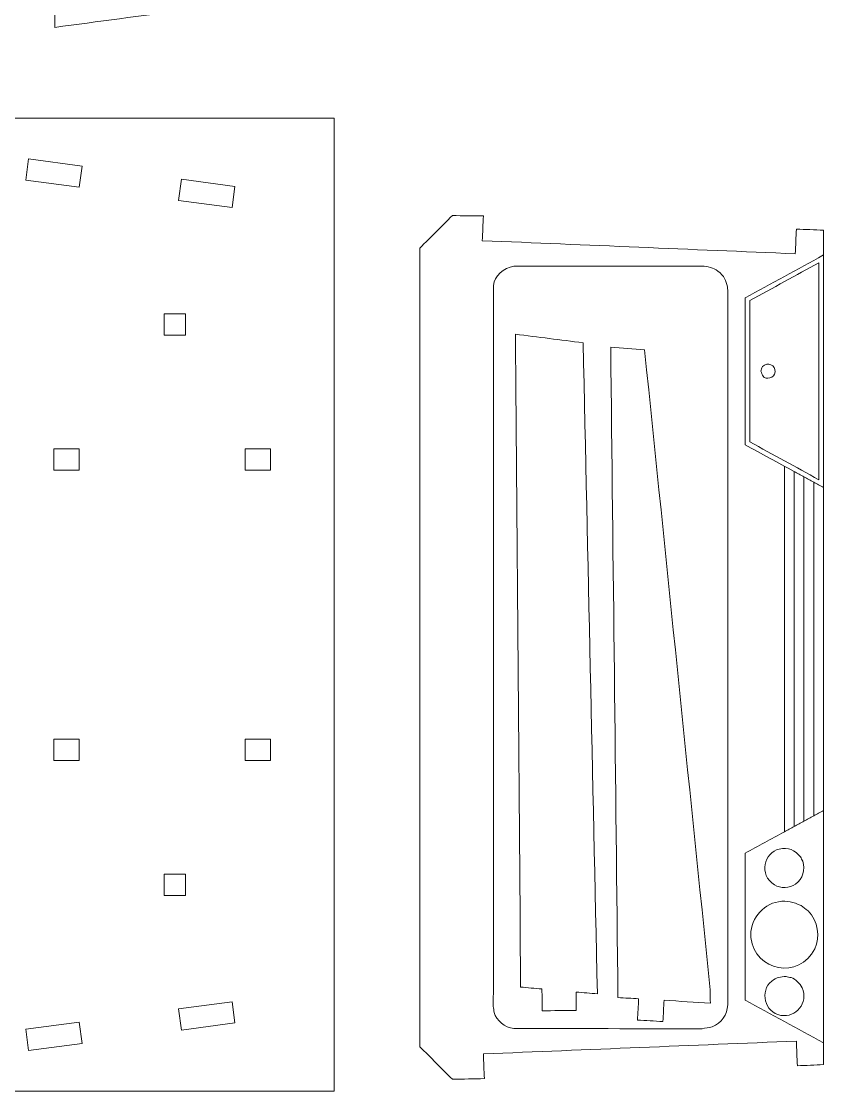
# Model space of a CAD drawing. Header units: centimetres. Extents: x -34.7 to 34.7, y -39.5 to 39.5.
# Drawn here: x 11.65 to 23.16, y -17.92 to -2.88 of the extents above; entities that cross this region are included whole.
import ezdxf

# ---------------------------------------------------------------- set-up
doc = ezdxf.new("R2010")
doc.units = ezdxf.units.CM
doc.header["$MEASUREMENT"] = 0
doc.layers.add('Camada 1', color=7, linetype='Continuous')

msp = doc.modelspace()

# ---------------------------------------------------------------- linework, layer by layer
at = {"layer": 'Camada 1', "color": 5, "lineweight": 9}
msp.add_open_spline([(-34.66849, -39.45036), (-34.66849, -39.45036), (-34.66849, 39.45036), (-34.66849, 39.45036), (-34.66849, 39.45036), (-34.66849, 39.45036), (34.66849, 39.45036), (34.66849, 39.45036), (34.66849, 39.45036), (34.66849, 39.45036), (34.66849, -39.45036), (34.66849, -39.45036), (34.66849, -39.45036), (34.66849, -39.45036), (-34.66849, -39.45036), (-34.66849, -39.45036)], degree=3, knots=[0, 0, 0, 0, 0.2, 0.2, 0.2, 0.2, 0.4, 0.4, 0.4, 0.4, 0.6, 0.6, 0.6, 0.6, 1, 1, 1, 1], dxfattribs=at)
at = {"layer": 'Camada 1', "color": 3, "lineweight": 9}
for points, knots in [([(21.16387, 7.37902), (20.87255, 7.41777), (20.58119, 7.45653), (20.28987, 7.49527), (20.28987, 7.49527), (20.27665, 7.39614), (20.26341, 7.297), (20.25019, 7.19787), (20.25019, 7.19787), (20.15105, 7.21109), (20.05192, 7.22433), (19.95276, 7.23755), (19.95276, 7.23755), (19.96602, 7.33668), (19.97924, 7.43582), (19.99247, 7.53495), (19.99247, 7.53495), (18.68021, 7.71004), (17.36793, 7.88512), (16.05567, 8.06021), (16.05567, 8.06021), (16.04245, 7.96108), (16.02922, 7.86195), (16.01601, 7.76283), (16.01601, 7.76283), (15.91688, 7.77605), (15.81774, 7.78928), (15.71861, 7.8025), (15.71861, 7.8025), (15.73184, 7.90163), (15.74507, 8.00077), (15.75829, 8.09989), (15.75829, 8.09989), (14.54604, 8.26164), (13.33379, 8.42339), (12.12152, 8.58513), (12.12152, 8.58513), (12.12152, 7.69784), (12.12152, 6.81055), (12.12152, 5.92325), (12.12152, 5.92325), (12.02152, 5.92325), (11.92152, 5.92325), (11.8215, 5.92325), (11.8215, 5.92325), (11.8215, 5.82325), (11.8215, 5.72323), (11.8215, 5.6232), (11.8215, 5.6232), (11.92152, 5.6232), (12.02152, 5.6232), (12.12152, 5.6232), (12.12152, 5.6232), (12.12152, 4.73592), (12.12152, 3.84864), (12.12152, 2.96135), (12.12152, 2.96135), (12.02152, 2.96135), (11.92152, 2.96135), (11.8215, 2.96135), (11.8215, 2.96135), (11.8215, 2.86133), (11.8215, 2.76133), (11.8215, 2.66132), (11.8215, 2.66132), (11.92152, 2.66132), (12.02152, 2.66132), (12.12152, 2.66132), (12.12152, 2.66132), (12.12152, 1.77402), (12.12152, 0.88672), (12.12152, -0.00058), (12.12152, -0.00058), (12.02152, -0.00058), (11.92152, -0.00058), (11.8215, -0.00058), (11.8215, -0.00058), (11.8215, -0.1006), (11.8215, -0.20059), (11.8215, -0.3006), (11.8215, -0.3006), (11.92152, -0.3006), (12.02152, -0.3006), (12.12152, -0.3006), (12.12152, -0.3006), (12.12152, -1.18789), (12.12152, -2.07519), (12.12152, -2.96247), (12.12152, -2.96247), (13.33379, -2.80073), (14.54604, -2.63898), (15.75829, -2.47723), (15.75829, -2.47723), (15.74507, -2.3781), (15.73184, -2.27898), (15.71861, -2.17985), (15.71861, -2.17985), (15.81774, -2.16661), (15.91688, -2.1534), (16.01601, -2.14016), (16.01601, -2.14016), (16.02922, -2.2393), (16.04245, -2.33843), (16.05567, -2.43757), (16.05567, -2.43757), (17.36793, -2.26246), (18.68021, -2.08738), (19.99247, -1.91228), (19.99247, -1.91228), (19.97924, -1.81315), (19.96602, -1.71402), (19.95276, -1.61489), (19.95276, -1.61489), (20.05192, -1.60166), (20.15105, -1.58844), (20.25019, -1.5752), (20.25019, -1.5752), (20.26341, -1.67434), (20.27665, -1.77348), (20.28987, -1.8726), (20.28987, -1.8726), (20.58119, -1.83379), (20.87255, -1.79498), (21.16387, -1.75616), (21.16387, -1.75616), (21.16387, -0.42998), (21.16387, 0.89619), (21.16387, 2.22237), (21.16387, 2.22237), (21.06426, 2.22237), (20.96465, 2.22237), (20.86503, 2.22237), (20.86503, 2.22237), (20.86503, 2.62083), (20.86503, 3.01932), (20.86503, 3.41778), (20.86503, 3.41778), (20.96465, 3.41778), (21.06426, 3.41778), (21.16387, 3.41778), (21.16387, 3.41778), (21.16387, 4.7382), (21.16387, 6.05861), (21.16387, 7.37902)], [0, 0, 0, 0, 0.02702703, 0.02702703, 0.02702703, 0.02702703, 0.05405405, 0.05405405, 0.05405405, 0.05405405, 0.08108108, 0.08108108, 0.08108108, 0.08108108, 0.10810811, 0.10810811, 0.10810811, 0.10810811, 0.13513514, 0.13513514, 0.13513514, 0.13513514, 0.16216216, 0.16216216, 0.16216216, 0.16216216, 0.18918919, 0.18918919, 0.18918919, 0.18918919, 0.21621622, 0.21621622, 0.21621622, 0.21621622, 0.24324324, 0.24324324, 0.24324324, 0.24324324, 0.27027027, 0.27027027, 0.27027027, 0.27027027, 0.2972973, 0.2972973, 0.2972973, 0.2972973, 0.32432432, 0.32432432, 0.32432432, 0.32432432, 0.35135135, 0.35135135, 0.35135135, 0.35135135, 0.37837838, 0.37837838, 0.37837838, 0.37837838, 0.40540541, 0.40540541, 0.40540541, 0.40540541, 0.43243243, 0.43243243, 0.43243243, 0.43243243, 0.45945946, 0.45945946, 0.45945946, 0.45945946, 0.48648649, 0.48648649, 0.48648649, 0.48648649, 0.51351351, 0.51351351, 0.51351351, 0.51351351, 0.54054054, 0.54054054, 0.54054054, 0.54054054, 0.56756757, 0.56756757, 0.56756757, 0.56756757, 0.59459459, 0.59459459, 0.59459459, 0.59459459, 0.62162162, 0.62162162, 0.62162162, 0.62162162, 0.64864865, 0.64864865, 0.64864865, 0.64864865, 0.67567568, 0.67567568, 0.67567568, 0.67567568, 0.7027027, 0.7027027, 0.7027027, 0.7027027, 0.72972973, 0.72972973, 0.72972973, 0.72972973, 0.75675676, 0.75675676, 0.75675676, 0.75675676, 0.78378378, 0.78378378, 0.78378378, 0.78378378, 0.81081081, 0.81081081, 0.81081081, 0.81081081, 0.83783784, 0.83783784, 0.83783784, 0.83783784, 0.86486486, 0.86486486, 0.86486486, 0.86486486, 0.89189189, 0.89189189, 0.89189189, 0.89189189, 0.91891892, 0.91891892, 0.91891892, 0.91891892, 0.94594595, 0.94594595, 0.94594595, 0.94594595, 1, 1, 1, 1]), ([(1.53194, -4.53366), (1.53194, -4.53366), (1.53194, -4.2348), (1.53194, -4.2348), (1.53194, -4.2348), (1.53194, -4.2348), (0.96665, -4.2348), (0.96665, -4.2348), (0.96665, -4.2348), (0.96665, -4.2348), (0.73871, -4.58935), (0.73871, -4.58935), (0.73871, -4.58935), (0.73871, -4.58935), (0.99011, -4.75097), (0.99011, -4.75097), (0.99011, -4.75097), (0.99011, -4.75097), (0.73152, -5.1532), (0.73152, -5.1532), (0.73152, -5.1532), (0.73152, -5.1532), (0.48013, -4.99158), (0.48013, -4.99158), (0.48013, -4.99158), (0.48013, -4.99158), (0.29302, -5.28265), (0.29302, -5.28265), (0.29302, -5.28265), (0.29302, -5.28265), (0.29302, -6.97904), (0.29302, -6.97904), (0.29302, -6.97904), (0.29302, -6.97904), (0.59187, -6.97904), (0.59187, -6.97904), (0.59187, -6.97904), (0.59187, -6.97904), (0.59187, -8.66014), (0.59187, -8.66014), (0.59187, -8.66014), (0.59187, -8.66014), (0.29301, -8.66014), (0.29301, -8.66014), (0.29301, -8.66014), (0.29301, -8.66014), (0.29301, -10.90953), (0.29301, -10.90953), (0.29301, -10.90953), (0.29301, -10.90953), (0.59187, -10.90953), (0.59187, -10.90953), (0.59187, -10.90953), (0.59187, -10.90953), (0.59187, -11.20957), (0.59187, -11.20957), (0.59187, -11.20957), (0.59187, -11.20957), (0.29301, -11.20957), (0.29301, -11.20957), (0.29301, -11.20957), (0.29301, -11.20957), (0.29301, -13.45895), (0.29301, -13.45895), (0.29301, -13.45895), (0.29301, -13.45895), (0.59187, -13.45895), (0.59187, -13.45895), (0.59187, -13.45895), (0.59187, -13.45895), (0.59187, -15.13889), (0.59187, -15.13889), (0.59187, -15.13889), (0.59187, -15.13889), (0.293, -15.13889), (0.293, -15.13889), (0.293, -15.13889), (0.293, -15.13889), (0.29299, -16.83605), (0.29299, -16.83605), (0.29299, -16.83605), (0.29299, -16.83605), (0.48015, -17.12712), (0.48015, -17.12712), (0.48015, -17.12712), (0.48015, -17.12712), (0.73154, -16.96551), (0.73154, -16.96551), (0.73154, -16.96551), (0.73154, -16.96551), (0.9901, -17.36774), (0.9901, -17.36774), (0.9901, -17.36774), (0.9901, -17.36774), (0.73871, -17.52936), (0.73871, -17.52936), (0.73871, -17.52936), (0.73871, -17.52936), (0.9668, -17.88415), (0.9668, -17.88415), (0.9668, -17.88415), (0.9668, -17.88415), (1.53194, -17.88416), (1.53194, -17.88416), (1.53194, -17.88416), (1.53194, -17.88416), (1.53194, -17.58529), (1.53194, -17.58529), (1.53194, -17.58529), (1.53194, -17.58529), (2.61646, -17.58529), (2.61646, -17.58529), (2.61646, -17.58529), (2.61646, -17.58529), (2.61646, -17.88416), (2.61646, -17.88416), (2.61646, -17.88416), (2.61646, -17.88416), (5.11494, -17.88416), (5.11494, -17.88416), (5.11494, -17.88416), (5.11494, -17.88416), (5.11494, -17.58529), (5.11494, -17.58529), (5.11494, -17.58529), (5.11494, -17.58529), (6.72879, -17.58529), (6.72879, -17.58529), (6.72879, -17.58529), (6.72879, -17.58529), (6.72879, -17.88416), (6.72879, -17.88416), (6.72879, -17.88416), (6.72879, -17.88416), (7.42582, -17.88416), (7.42582, -17.88416), (7.42582, -17.88416), (7.42582, -17.88416), (9.09865, -17.66604), (9.09865, -17.66604), (9.09865, -17.66604), (9.09865, -17.66604), (9.13673, -17.70944), (9.13673, -17.70944), (9.13673, -17.70944), (9.13673, -17.70944), (9.19551, -17.76099), (9.19551, -17.76099), (9.19551, -17.76099), (9.19551, -17.76099), (9.26051, -17.80443), (9.26051, -17.80443), (9.26051, -17.80443), (9.26051, -17.80443), (9.33064, -17.83902), (9.33064, -17.83902), (9.33064, -17.83902), (9.33064, -17.83902), (9.40468, -17.86415), (9.40468, -17.86415), (9.40468, -17.86415), (9.40468, -17.86415), (9.48137, -17.87941), (9.48137, -17.87941), (9.48137, -17.87941), (9.48137, -17.87941), (9.55938, -17.88451), (9.55938, -17.88451), (9.55938, -17.88451), (9.55938, -17.88451), (16.04326, -17.88451), (16.04326, -17.88451), (16.04326, -17.88451), (16.04326, -17.88451), (16.04326, -4.23457), (16.04326, -4.23457), (16.04326, -4.23457), (16.04326, -4.23457), (9.55938, -4.23457), (9.55938, -4.23457), (9.55938, -4.23457), (9.55938, -4.23457), (9.48137, -4.23969), (9.48137, -4.23969), (9.48137, -4.23969), (9.48137, -4.23969), (9.40468, -4.25494), (9.40468, -4.25494), (9.40468, -4.25494), (9.40468, -4.25494), (9.33064, -4.28008), (9.33064, -4.28008), (9.33064, -4.28008), (9.33064, -4.28008), (9.26051, -4.31465), (9.26051, -4.31465), (9.26051, -4.31465), (9.26051, -4.31465), (9.19551, -4.35809), (9.19551, -4.35809), (9.19551, -4.35809), (9.19551, -4.35809), (9.13673, -4.40965), (9.13673, -4.40965), (9.13673, -4.40965), (9.13673, -4.40965), (9.09608, -4.4521), (9.09608, -4.4521), (9.09608, -4.4521), (9.09608, -4.4521), (7.42582, -4.2348), (7.42582, -4.2348), (7.42582, -4.2348), (7.42582, -4.2348), (6.72879, -4.23507), (6.72879, -4.23507), (6.72879, -4.23507), (6.72879, -4.23507), (6.72879, -4.5339), (6.72879, -4.5339), (6.72879, -4.5339), (6.72879, -4.5339), (5.11494, -4.53366), (5.11494, -4.53366), (5.11494, -4.53366), (5.11494, -4.53366), (5.11494, -4.2348), (5.11494, -4.2348), (5.11494, -4.2348), (5.11494, -4.2348), (2.61646, -4.2348), (2.61646, -4.2348), (2.61646, -4.2348), (2.61646, -4.2348), (2.61646, -4.53366), (2.61646, -4.53366), (2.61646, -4.53366), (2.61646, -4.53366), (1.53194, -4.53366), (1.53194, -4.53366)], [0, 0, 0, 0, 0.01639344, 0.01639344, 0.01639344, 0.01639344, 0.03278689, 0.03278689, 0.03278689, 0.03278689, 0.04918033, 0.04918033, 0.04918033, 0.04918033, 0.06557377, 0.06557377, 0.06557377, 0.06557377, 0.08196721, 0.08196721, 0.08196721, 0.08196721, 0.09836066, 0.09836066, 0.09836066, 0.09836066, 0.1147541, 0.1147541, 0.1147541, 0.1147541, 0.13114754, 0.13114754, 0.13114754, 0.13114754, 0.14754098, 0.14754098, 0.14754098, 0.14754098, 0.16393443, 0.16393443, 0.16393443, 0.16393443, 0.18032787, 0.18032787, 0.18032787, 0.18032787, 0.19672131, 0.19672131, 0.19672131, 0.19672131, 0.21311475, 0.21311475, 0.21311475, 0.21311475, 0.2295082, 0.2295082, 0.2295082, 0.2295082, 0.24590164, 0.24590164, 0.24590164, 0.24590164, 0.26229508, 0.26229508, 0.26229508, 0.26229508, 0.27868852, 0.27868852, 0.27868852, 0.27868852, 0.29508197, 0.29508197, 0.29508197, 0.29508197, 0.31147541, 0.31147541, 0.31147541, 0.31147541, 0.32786885, 0.32786885, 0.32786885, 0.32786885, 0.3442623, 0.3442623, 0.3442623, 0.3442623, 0.36065574, 0.36065574, 0.36065574, 0.36065574, 0.37704918, 0.37704918, 0.37704918, 0.37704918, 0.39344262, 0.39344262, 0.39344262, 0.39344262, 0.40983607, 0.40983607, 0.40983607, 0.40983607, 0.42622951, 0.42622951, 0.42622951, 0.42622951, 0.44262295, 0.44262295, 0.44262295, 0.44262295, 0.45901639, 0.45901639, 0.45901639, 0.45901639, 0.47540984, 0.47540984, 0.47540984, 0.47540984, 0.49180328, 0.49180328, 0.49180328, 0.49180328, 0.50819672, 0.50819672, 0.50819672, 0.50819672, 0.52459016, 0.52459016, 0.52459016, 0.52459016, 0.54098361, 0.54098361, 0.54098361, 0.54098361, 0.55737705, 0.55737705, 0.55737705, 0.55737705, 0.57377049, 0.57377049, 0.57377049, 0.57377049, 0.59016393, 0.59016393, 0.59016393, 0.59016393, 0.60655738, 0.60655738, 0.60655738, 0.60655738, 0.62295082, 0.62295082, 0.62295082, 0.62295082, 0.63934426, 0.63934426, 0.63934426, 0.63934426, 0.6557377, 0.6557377, 0.6557377, 0.6557377, 0.67213115, 0.67213115, 0.67213115, 0.67213115, 0.68852459, 0.68852459, 0.68852459, 0.68852459, 0.70491803, 0.70491803, 0.70491803, 0.70491803, 0.72131148, 0.72131148, 0.72131148, 0.72131148, 0.73770492, 0.73770492, 0.73770492, 0.73770492, 0.75409836, 0.75409836, 0.75409836, 0.75409836, 0.7704918, 0.7704918, 0.7704918, 0.7704918, 0.78688525, 0.78688525, 0.78688525, 0.78688525, 0.80327869, 0.80327869, 0.80327869, 0.80327869, 0.81967213, 0.81967213, 0.81967213, 0.81967213, 0.83606557, 0.83606557, 0.83606557, 0.83606557, 0.85245902, 0.85245902, 0.85245902, 0.85245902, 0.86885246, 0.86885246, 0.86885246, 0.86885246, 0.8852459, 0.8852459, 0.8852459, 0.8852459, 0.90163934, 0.90163934, 0.90163934, 0.90163934, 0.91803279, 0.91803279, 0.91803279, 0.91803279, 0.93442623, 0.93442623, 0.93442623, 0.93442623, 0.95081967, 0.95081967, 0.95081967, 0.95081967, 0.96721311, 0.96721311, 0.96721311, 0.96721311, 1, 1, 1, 1]), ([(18.13449, -5.60789), (17.98943, -5.60617), (17.84436, -5.60443), (17.69931, -5.60271), (17.69931, -5.60271), (17.54773, -5.75428), (17.39614, -5.90587), (17.24457, -6.05745), (17.24457, -6.05745), (17.24457, -9.79185), (17.24457, -13.52626), (17.24457, -17.26067), (17.24457, -17.26067), (17.39614, -17.41224), (17.54773, -17.56382), (17.69931, -17.71539), (17.69931, -17.71539), (17.84902, -17.71243), (17.99874, -17.70948), (18.14847, -17.70651), (18.14847, -17.70651), (18.1438, -17.5909), (18.13915, -17.47529), (18.13449, -17.35968), (18.13449, -17.35968), (19.59849, -17.29979), (21.0625, -17.23991), (22.52651, -17.18003), (22.52651, -17.18003), (22.53124, -17.29552), (22.53599, -17.41099), (22.54074, -17.52646), (22.54074, -17.52646), (22.6632, -17.52115), (22.78566, -17.51581), (22.90811, -17.51049), (22.90811, -17.51049), (22.90811, -13.60953), (22.90811, -9.70857), (22.90811, -5.80762), (22.90811, -5.80762), (22.7809, -5.80215), (22.65371, -5.7967), (22.52651, -5.79124), (22.52651, -5.79124), (22.52155, -5.90671), (22.51659, -6.02218), (22.51164, -6.13765), (22.51164, -6.13765), (21.04762, -6.07656), (19.5836, -6.01546), (18.11957, -5.95437), (18.11957, -5.95437), (18.12455, -5.83887), (18.12952, -5.72339), (18.13449, -5.60789)], [0, 0, 0, 0, 0.06666667, 0.06666667, 0.06666667, 0.06666667, 0.13333333, 0.13333333, 0.13333333, 0.13333333, 0.2, 0.2, 0.2, 0.2, 0.26666667, 0.26666667, 0.26666667, 0.26666667, 0.33333333, 0.33333333, 0.33333333, 0.33333333, 0.4, 0.4, 0.4, 0.4, 0.46666667, 0.46666667, 0.46666667, 0.46666667, 0.53333333, 0.53333333, 0.53333333, 0.53333333, 0.6, 0.6, 0.6, 0.6, 0.66666667, 0.66666667, 0.66666667, 0.66666667, 0.73333333, 0.73333333, 0.73333333, 0.73333333, 0.8, 0.8, 0.8, 0.8, 0.86666667, 0.86666667, 0.86666667, 0.86666667, 1, 1, 1, 1]), ([(21.56328, -6.64735), (21.56328, -9.98848), (21.56328, -13.32963), (21.56328, -16.67076), (21.56328, -16.67076), (21.55827, -16.81419), (21.47406, -16.9261), (21.34336, -16.98184), (21.34336, -16.98184), (21.29729, -16.99037), (21.2512, -16.99889), (21.20511, -17.00743), (21.20511, -17.00743), (20.32406, -17.00651), (19.443, -17.00558), (18.56194, -17.00466), (18.56194, -17.00466), (18.4364, -16.98902), (18.31961, -16.89588), (18.28592, -16.77711), (18.28592, -16.77711), (18.28212, -16.74968), (18.27832, -16.72227), (18.27451, -16.69485), (18.27451, -16.69485), (18.27551, -13.32352), (18.27649, -9.95217), (18.27748, -6.58084), (18.27748, -6.58084), (18.28412, -6.45402), (18.42424, -6.3306), (18.56194, -6.31347), (18.56194, -6.31347), (19.443, -6.31254), (20.32406, -6.31161), (21.20511, -6.31068), (21.20511, -6.31068), (21.2786, -6.31512), (21.36418, -6.33388), (21.42384, -6.37997), (21.42384, -6.37997), (21.51983, -6.4541), (21.53389, -6.50993), (21.56008, -6.60178), (21.56008, -6.60178), (21.56115, -6.61697), (21.5622, -6.63216), (21.56328, -6.64735)], [0, 0, 0, 0, 0.07692308, 0.07692308, 0.07692308, 0.07692308, 0.15384615, 0.15384615, 0.15384615, 0.15384615, 0.23076923, 0.23076923, 0.23076923, 0.23076923, 0.30769231, 0.30769231, 0.30769231, 0.30769231, 0.38461538, 0.38461538, 0.38461538, 0.38461538, 0.46153846, 0.46153846, 0.46153846, 0.46153846, 0.53846154, 0.53846154, 0.53846154, 0.53846154, 0.61538462, 0.61538462, 0.61538462, 0.61538462, 0.69230769, 0.69230769, 0.69230769, 0.69230769, 0.76923077, 0.76923077, 0.76923077, 0.76923077, 0.84615385, 0.84615385, 0.84615385, 0.84615385, 1, 1, 1, 1])]:
    msp.add_open_spline(points, degree=3, knots=knots, dxfattribs=at)
at = {"layer": 'Camada 1', "lineweight": 9}
for points in [[(12.50421, -4.90705), (12.50421, -4.90705), (11.75447, -4.807), (11.75447, -4.807), (11.75447, -4.807), (11.75447, -4.807), (11.71478, -5.1044), (11.71478, -5.1044), (11.71478, -5.1044), (11.71478, -5.1044), (12.46453, -5.20443), (12.46453, -5.20443), (12.46453, -5.20443), (12.46453, -5.20443), (12.50421, -4.90705), (12.50421, -4.90705)], [(14.60894, -5.49056), (14.60894, -5.49056), (14.64863, -5.19317), (14.64863, -5.19317), (14.64863, -5.19317), (14.64863, -5.19317), (13.89887, -5.09312), (13.89887, -5.09312), (13.89887, -5.09312), (13.89887, -5.09312), (13.85918, -5.39052), (13.85918, -5.39052), (13.85918, -5.39052), (13.85918, -5.39052), (14.60894, -5.49056), (14.60894, -5.49056)], [(13.95402, -7.27907), (13.95402, -7.27907), (13.95402, -6.97903), (13.95402, -6.97903), (13.95402, -6.97903), (13.95402, -6.97903), (13.65398, -6.97903), (13.65398, -6.97903), (13.65398, -6.97903), (13.65398, -6.97903), (13.65398, -7.27907), (13.65398, -7.27907), (13.65398, -7.27907), (13.65398, -7.27907), (13.95402, -7.27907), (13.95402, -7.27907)], [(12.46404, -9.17356), (12.46404, -9.17356), (12.46404, -8.87469), (12.46404, -8.87469), (12.46404, -8.87469), (12.46404, -8.87469), (12.1054, -8.87469), (12.1054, -8.87469), (12.1054, -8.87469), (12.1054, -8.87469), (12.1054, -9.17356), (12.1054, -9.17356), (12.1054, -9.17356), (12.1054, -9.17356), (12.46404, -9.17356), (12.46404, -9.17356)], [(15.14934, -9.17356), (15.14934, -9.17356), (15.14934, -8.87469), (15.14934, -8.87469), (15.14934, -8.87469), (15.14934, -8.87469), (14.79072, -8.87469), (14.79072, -8.87469), (14.79072, -8.87469), (14.79072, -8.87469), (14.79072, -9.17356), (14.79072, -9.17356), (14.79072, -9.17356), (14.79072, -9.17356), (15.14934, -9.17356), (15.14934, -9.17356)], [(12.46404, -13.24322), (12.46404, -13.24322), (12.46404, -12.94437), (12.46404, -12.94437), (12.46404, -12.94437), (12.46404, -12.94437), (12.1054, -12.94437), (12.1054, -12.94437), (12.1054, -12.94437), (12.1054, -12.94437), (12.1054, -13.24322), (12.1054, -13.24322), (12.1054, -13.24322), (12.1054, -13.24322), (12.46404, -13.24322), (12.46404, -13.24322)], [(15.14934, -13.24322), (15.14934, -13.24322), (15.14934, -12.94437), (15.14934, -12.94437), (15.14934, -12.94437), (15.14934, -12.94437), (14.79072, -12.94437), (14.79072, -12.94437), (14.79072, -12.94437), (14.79072, -12.94437), (14.79072, -13.24322), (14.79072, -13.24322), (14.79072, -13.24322), (14.79072, -13.24322), (15.14934, -13.24322), (15.14934, -13.24322)], [(13.95402, -15.14006), (13.95402, -15.14006), (13.95402, -14.84003), (13.95402, -14.84003), (13.95402, -14.84003), (13.95402, -14.84003), (13.65398, -14.84003), (13.65398, -14.84003), (13.65398, -14.84003), (13.65398, -14.84003), (13.65398, -15.14006), (13.65398, -15.14006), (13.65398, -15.14006), (13.65398, -15.14006), (13.95402, -15.14006), (13.95402, -15.14006)], [(13.89887, -17.02598), (13.89887, -17.02598), (14.64863, -16.92594), (14.64863, -16.92594), (14.64863, -16.92594), (14.64863, -16.92594), (14.60894, -16.62853), (14.60894, -16.62853), (14.60894, -16.62853), (14.60894, -16.62853), (13.85918, -16.72857), (13.85918, -16.72857), (13.85918, -16.72857), (13.85918, -16.72857), (13.89887, -17.02598), (13.89887, -17.02598)], [(11.75447, -17.31211), (11.75447, -17.31211), (12.50421, -17.21205), (12.50421, -17.21205), (12.50421, -17.21205), (12.50421, -17.21205), (12.46453, -16.91464), (12.46453, -16.91464), (12.46453, -16.91464), (12.46453, -16.91464), (11.71478, -17.01467), (11.71478, -17.01467), (11.71478, -17.01467), (11.71478, -17.01467), (11.75447, -17.31211), (11.75447, -17.31211)]]:
    msp.add_open_spline(points, degree=3, knots=[0, 0, 0, 0, 0.2, 0.2, 0.2, 0.2, 0.4, 0.4, 0.4, 0.4, 0.6, 0.6, 0.6, 0.6, 1, 1, 1, 1], dxfattribs=at)
at = {"layer": 'Camada 1', "color": 1, "lineweight": 9}
for points, knots in [([(22.90811, -6.15501), (22.54143, -6.35503), (22.17471, -6.55504), (21.80801, -6.75507), (21.80801, -6.75507), (21.80801, -7.4418), (21.80801, -8.12853), (21.80801, -8.81527), (21.80801, -8.81527), (22.03721, -8.94028), (22.26639, -9.06529), (22.49558, -9.19032), (22.49558, -9.19032), (22.49558, -10.85047), (22.49558, -12.51062), (22.49558, -14.17078), (22.49558, -14.17078), (22.44975, -14.19578), (22.4039, -14.22079), (22.35807, -14.24578), (22.35807, -14.24578), (22.17472, -14.3458), (21.99137, -14.4458), (21.80801, -14.54581), (21.80801, -14.54581), (21.80801, -15.23255), (21.80801, -15.91927), (21.80801, -16.60601), (21.80801, -16.60601), (22.17471, -16.80604), (22.54143, -17.00604), (22.90811, -17.20608)], [0, 0, 0, 0, 0.11111111, 0.11111111, 0.11111111, 0.11111111, 0.22222222, 0.22222222, 0.22222222, 0.22222222, 0.33333333, 0.33333333, 0.33333333, 0.33333333, 0.44444444, 0.44444444, 0.44444444, 0.44444444, 0.55555556, 0.55555556, 0.55555556, 0.55555556, 0.66666667, 0.66666667, 0.66666667, 0.66666667, 0.77777778, 0.77777778, 0.77777778, 0.77777778, 1, 1, 1, 1]), ([(21.87244, -8.77702), (22.19618, -8.95362), (22.51994, -9.1302), (22.84368, -9.30679), (22.84368, -9.30679), (22.84368, -8.29238), (22.84368, -7.27795), (22.84368, -6.26354), (22.84368, -6.26354), (22.51994, -6.44013), (22.19618, -6.61673), (21.87244, -6.79333), (21.87244, -6.79333), (21.87244, -7.45456), (21.87244, -8.11578), (21.87244, -8.77702)], [0, 0, 0, 0, 0.2, 0.2, 0.2, 0.2, 0.4, 0.4, 0.4, 0.4, 0.6, 0.6, 0.6, 0.6, 1, 1, 1, 1]), ([(22.02911, -7.78517), (22.0389, -7.80875), (22.04868, -7.83232), (22.05847, -7.85591), (22.05847, -7.85591), (22.09813, -7.90528), (22.22054, -7.88806), (22.22877, -7.79396), (22.22877, -7.79396), (22.23643, -7.70607), (22.12085, -7.64296), (22.05244, -7.72102), (22.05244, -7.72102), (22.04668, -7.731), (22.0409, -7.74098), (22.03514, -7.75097), (22.03514, -7.75097), (22.03313, -7.76237), (22.03112, -7.77376), (22.02911, -7.78517)], [0, 0, 0, 0, 0.16666667, 0.16666667, 0.16666667, 0.16666667, 0.33333333, 0.33333333, 0.33333333, 0.33333333, 0.5, 0.5, 0.5, 0.5, 0.66666667, 0.66666667, 0.66666667, 0.66666667, 1, 1, 1, 1]), ([(22.7706, -14.02075), (22.72477, -14.04575), (22.67894, -14.07076), (22.63309, -14.09576), (22.63309, -14.09576), (22.63309, -12.48561), (22.63309, -10.87547), (22.63309, -9.26532), (22.63309, -9.26532), (22.67894, -9.29032), (22.72477, -9.31533), (22.7706, -9.34032), (22.7706, -9.34032), (22.7706, -10.90046), (22.7706, -12.4606), (22.7706, -14.02075)], [0, 0, 0, 0, 0.2, 0.2, 0.2, 0.2, 0.4, 0.4, 0.4, 0.4, 0.6, 0.6, 0.6, 0.6, 1, 1, 1, 1]), ([(22.28665, -14.48707), (22.07806, -14.53833), (21.99038, -14.84416), (22.22085, -14.99097), (22.22085, -14.99097), (22.3009, -15.04195), (22.43318, -15.03574), (22.51566, -14.97794), (22.51566, -14.97794), (22.61418, -14.90889), (22.65767, -14.7715), (22.61641, -14.65843), (22.61641, -14.65843), (22.6054, -14.6373), (22.59439, -14.61616), (22.58337, -14.59503), (22.58337, -14.59503), (22.50565, -14.50244), (22.41068, -14.45657), (22.28665, -14.48707)], [0, 0, 0, 0, 0.16666667, 0.16666667, 0.16666667, 0.16666667, 0.33333333, 0.33333333, 0.33333333, 0.33333333, 0.5, 0.5, 0.5, 0.5, 0.66666667, 0.66666667, 0.66666667, 0.66666667, 1, 1, 1, 1]), ([(22.27594, -15.22545), (22.04461, -15.26136), (21.864, -15.49584), (21.88987, -15.72958), (21.88987, -15.72958), (21.94277, -16.20775), (22.57104, -16.31883), (22.78422, -15.88657), (22.78422, -15.88657), (22.86728, -15.71817), (22.82718, -15.49269), (22.69013, -15.35573), (22.69013, -15.35573), (22.65761, -15.33079), (22.62506, -15.30583), (22.59254, -15.28088), (22.59254, -15.28088), (22.48283, -15.2297), (22.40392, -15.2056), (22.27594, -15.22545)], [0, 0, 0, 0, 0.16666667, 0.16666667, 0.16666667, 0.16666667, 0.33333333, 0.33333333, 0.33333333, 0.33333333, 0.5, 0.5, 0.5, 0.5, 0.66666667, 0.66666667, 0.66666667, 0.66666667, 1, 1, 1, 1]), ([(22.18136, -16.33804), (22.00894, -16.47647), (22.07734, -16.77851), (22.31004, -16.81954), (22.31004, -16.81954), (22.5197, -16.8565), (22.69998, -16.64294), (22.60725, -16.43248), (22.60725, -16.43248), (22.58125, -16.37344), (22.51385, -16.31122), (22.45213, -16.29024), (22.45213, -16.29024), (22.42883, -16.28507), (22.40554, -16.2799), (22.38225, -16.27473), (22.38225, -16.27473), (22.30592, -16.27811), (22.24982, -16.28307), (22.18136, -16.33804)], [0, 0, 0, 0, 0.16666667, 0.16666667, 0.16666667, 0.16666667, 0.33333333, 0.33333333, 0.33333333, 0.33333333, 0.5, 0.5, 0.5, 0.5, 0.66666667, 0.66666667, 0.66666667, 0.66666667, 1, 1, 1, 1])]:
    msp.add_open_spline(points, degree=3, knots=knots, dxfattribs=at)
at = {"layer": 'Camada 1', "color": 2, "lineweight": 9}
for points, knots in [([(18.58455, -7.2666), (18.60898, -10.31861), (18.63343, -13.3706), (18.65788, -16.42263), (18.65788, -16.42263), (18.75757, -16.43157), (18.85726, -16.44051), (18.95696, -16.44943), (18.95696, -16.44943), (18.95777, -16.55121), (18.95858, -16.65297), (18.95941, -16.75472), (18.95941, -16.75472), (19.11879, -16.75344), (19.27816, -16.75216), (19.43756, -16.7509), (19.43756, -16.7509), (19.43686, -16.6647), (19.43617, -16.57852), (19.43548, -16.49234), (19.43548, -16.49234), (19.53513, -16.50073), (19.63479, -16.5091), (19.73444, -16.51747), (19.73444, -16.51747), (19.66776, -13.47364), (19.60107, -10.42979), (19.53439, -7.38594), (19.53439, -7.38594), (19.21777, -7.34617), (18.90115, -7.30638), (18.58455, -7.2666)], [0, 0, 0, 0, 0.11111111, 0.11111111, 0.11111111, 0.11111111, 0.22222222, 0.22222222, 0.22222222, 0.22222222, 0.33333333, 0.33333333, 0.33333333, 0.33333333, 0.44444444, 0.44444444, 0.44444444, 0.44444444, 0.55555556, 0.55555556, 0.55555556, 0.55555556, 0.66666667, 0.66666667, 0.66666667, 0.66666667, 0.77777778, 0.77777778, 0.77777778, 0.77777778, 1, 1, 1, 1]), ([(19.92198, -7.44909), (19.95564, -10.48934), (19.98929, -13.52962), (20.02295, -16.56985), (20.02295, -16.56985), (20.11985, -16.57558), (20.21674, -16.58128), (20.31363, -16.58699), (20.31363, -16.58699), (20.30769, -16.68629), (20.30176, -16.78562), (20.29582, -16.88494), (20.29582, -16.88494), (20.415, -16.89206), (20.53416, -16.89918), (20.65332, -16.9063), (20.65332, -16.9063), (20.65926, -16.80699), (20.66519, -16.70767), (20.67113, -16.60834), (20.67113, -16.60834), (20.88728, -16.62127), (21.10345, -16.63417), (21.3196, -16.64709), (21.3196, -16.64709), (21.31902, -16.58548), (21.31843, -16.52385), (21.31784, -16.46224), (21.31784, -16.46224), (21.01085, -13.46966), (20.70389, -10.47706), (20.39691, -7.4845), (20.39691, -7.4845), (20.23861, -7.4727), (20.08029, -7.46089), (19.92198, -7.44909)], [0, 0, 0, 0, 0.1, 0.1, 0.1, 0.1, 0.2, 0.2, 0.2, 0.2, 0.3, 0.3, 0.3, 0.3, 0.4, 0.4, 0.4, 0.4, 0.5, 0.5, 0.5, 0.5, 0.6, 0.6, 0.6, 0.6, 0.7, 0.7, 0.7, 0.7, 0.8, 0.8, 0.8, 0.8, 1, 1, 1, 1])]:
    msp.add_open_spline(points, degree=3, knots=knots, dxfattribs=at)
at = {"layer": 'Camada 1', "color": 1, "lineweight": 9}
for points in [[(22.35807, -9.11528), (22.35807, -10.82544), (22.35807, -12.53562), (22.35807, -14.24578)], [(22.49558, -9.19032), (22.54143, -9.21531), (22.58726, -9.24032), (22.63309, -9.26532)], [(22.7706, -9.34032), (22.81644, -9.36533), (22.8623, -9.39033), (22.90811, -9.41534)], [(22.7706, -14.02075), (22.81644, -13.99576), (22.8623, -13.97075), (22.90811, -13.94575)], [(22.49558, -14.17078), (22.54143, -14.14577), (22.58726, -14.12077), (22.63309, -14.09576)]]:
    msp.add_open_spline(points, degree=3, dxfattribs=at)

doc.saveas('drawing.dxf')
